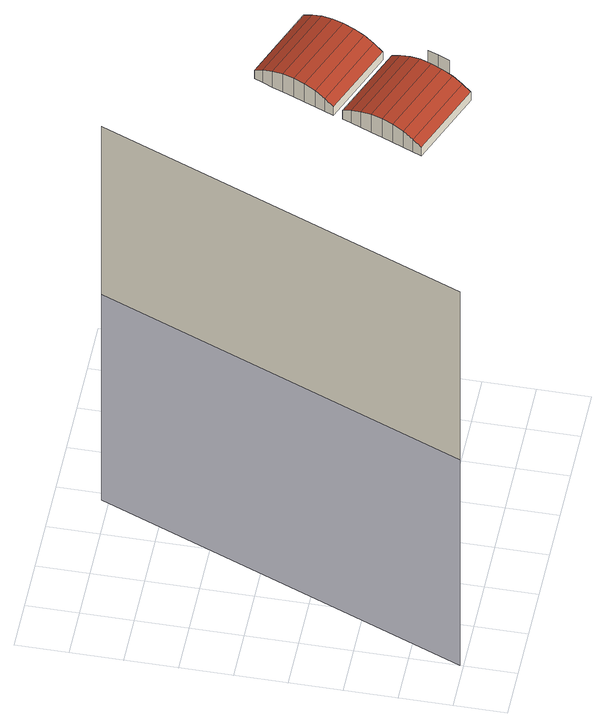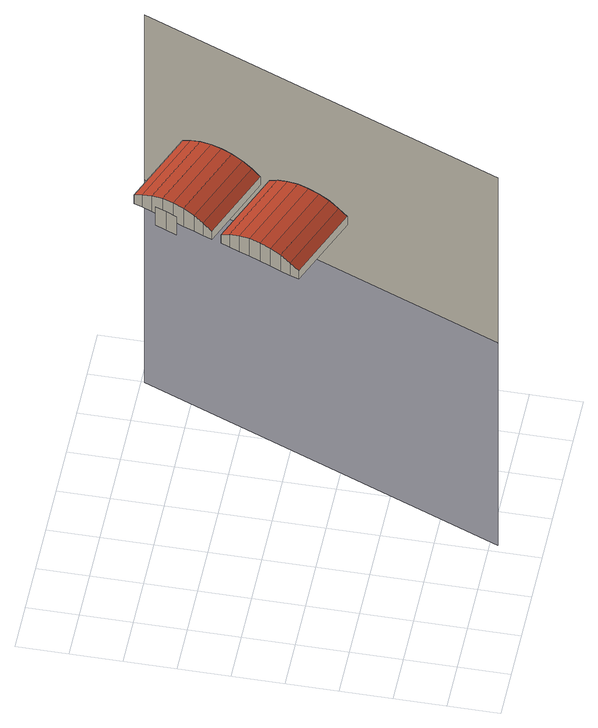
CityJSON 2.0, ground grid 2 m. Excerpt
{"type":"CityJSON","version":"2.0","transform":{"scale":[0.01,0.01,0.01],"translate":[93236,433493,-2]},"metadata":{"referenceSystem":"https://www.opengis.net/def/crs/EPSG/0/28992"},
"CityObjects":{
"building1":{"type":"Building","attributes":{"measuredHeight":21.81},"children":["building1-1","building1-2"],"geometry":[{"type":"MultiSurface","lod":"2","boundaries":[[[0,1,2,3]],[[4,5,6,3,2]],[[7,8,9,10]],[[8,11,12,9]],[[11,13,14,12]],[[13,15,16,14]],[[17,16,15,18]],[[19,17,18,20]],[[8,21,22,11]],[[23,19,20,24]],[[11,22,25,13]],[[26,23,24,27]],[[13,25,28,15]],[[29,30,31,32]],[[15,28,33,18]],[[30,34,35,31]],[[18,33,36,20]],[[34,37,38,35]],[[20,36,39,24]],[[25,22,40,41]],[[37,42,43,38]],[[24,39,44,27]],[[45,26,27,44]],[[28,25,41,46]],[[47,43,42,48]],[[49,29,32,50]],[[29,49,51,30]],[[46,52,33,28]],[[53,47,48,54]],[[55,56,57,58]],[[30,51,59,34]],[[52,60,36,33]],[[61,53,54,62]],[[63,57,56,64]],[[34,59,65,37]],[[60,66,39,36]],[[67,61,62,68]],[[37,65,69,42]],[[66,45,44,39]],[[42,69,70,48]],[[48,70,71,54]],[[54,71,72,62]],[[62,72,73,68]],[[74,67,68,73]]],"semantics":{"surfaces":[{"type":"ClosureSurface"},{"type":"WallSurface"},{"type":"RoofSurface"}],"values":[0,1,1,1,1,1,1,1,2,1,2,1,2,1,2,1,2,1,2,1,1,2,1,1,1,1,2,1,1,1,2,1,1,1,2,1,1,2,1,2,2,2,2,1]}}]},
"building1-1":{"type":"BuildingInstallation","parents":["building1"],"geometry":[{"type":"MultiSurface","lod":"2","boundaries":[[[28,25,41,46]],[[13,15,16,14]],[[26,23,24,27]],[[8,11,12,9]],[[66,45,44,39]],[[23,19,20,24]],[[17,16,15,18]],[[46,52,33,28]],[[75,7,10,76]],[[60,66,39,36]],[[22,21,77,40]],[[19,17,18,20]],[[45,26,27,44]],[[7,8,9,10]],[[52,60,36,33]],[[25,22,40,41]],[[21,75,76,77]],[[11,13,14,12]],[[11,22,25,13]],[[24,39,44,27]],[[20,36,39,24]],[[18,33,36,20]],[[15,28,33,18]],[[13,25,28,15]],[[8,21,22,11]],[[7,75,21,8]]],"semantics":{"surfaces":[{"type":"WallSurface"},{"type":"RoofSurface"}],"values":[0,0,0,0,0,0,0,0,0,0,0,0,0,0,0,0,0,0,1,1,1,1,1,1,1,1]}}]},
"building1-2":{"type":"BuildingInstallation","parents":["building1"],"geometry":[{"type":"MultiSurface","lod":"2","boundaries":[[[53,47,48,54]],[[78,79,71,70]],[[51,49,50,80]],[[49,29,32,50]],[[37,42,43,38]],[[59,51,80,81]],[[79,82,72,71]],[[47,43,42,48]],[[82,74,73,72]],[[69,65,83,84]],[[30,34,35,31]],[[65,59,81,83]],[[34,37,38,35]],[[84,78,70,69]],[[74,67,68,73]],[[61,53,54,62]],[[67,61,62,68]],[[29,30,31,32]],[[48,70,71,54]],[[34,59,65,37]],[[29,49,51,30]],[[54,71,72,62]],[[62,72,73,68]],[[37,65,69,42]],[[30,51,59,34]],[[42,69,70,48]]],"semantics":{"surfaces":[{"type":"WallSurface"},{"type":"RoofSurface"}],"values":[0,0,0,0,0,0,0,0,0,0,0,0,0,0,0,0,0,0,1,1,1,1,1,1,1,1]}}]}
},
"vertices":[
[570,1430,56],[4,14,56],[4,14,1118],[570,1430,1118],[4,14,1986],[570,1430,1986],[570,1430,1499],[642,276,2029],[655,310,2051],[655,310,1986],[642,276,1986],[671,348,2068],[671,348,1986],[688,390,2079],[688,390,1986],[705,432,2082],[705,432,1986],[722,475,1986],[722,475,2079],[738,516,1986],[738,516,2068],[958,188,2051],[974,226,2068],[754,554,1986],[754,554,2051],[990,268,2079],[768,589,1986],[768,589,2029],[1007,310,2082],[780,624,2029],[793,658,2051],[793,658,1986],[780,624,1986],[1025,353,2079],[809,696,2068],[809,696,1986],[1041,394,2068],[825,738,2079],[825,738,1986],[1057,432,2051],[974,226,1986],[990,268,1986],[843,780,2082],[843,780,1986],[1071,467,2029],[1071,467,1986],[1007,310,1986],[860,823,1986],[860,823,2079],[1082,502,2029],[1082,502,1986],[1096,536,2051],[1025,353,1986],[876,864,1986],[876,864,2068],[1037,251,2079],[1054,294,2082],[1054,294,1986],[1037,251,1986],[1112,574,2068],[1041,394,1986],[892,902,1986],[892,902,2051],[1072,336,1986],[1072,336,2079],[1128,616,2079],[1057,432,1986],[906,937,1986],[906,937,2029],[1145,658,2082],[1162,701,2079],[1179,742,2068],[1195,780,2051],[1208,815,2029],[1208,815,1986],
[945,154,2029],[945,154,1986],[958,188,1986],
[1162,701,1986],[1179,742,1986],[1096,536,1986],[1112,574,1986],[1195,780,1986],[1128,616,1986],[1145,658,1986]
]}
